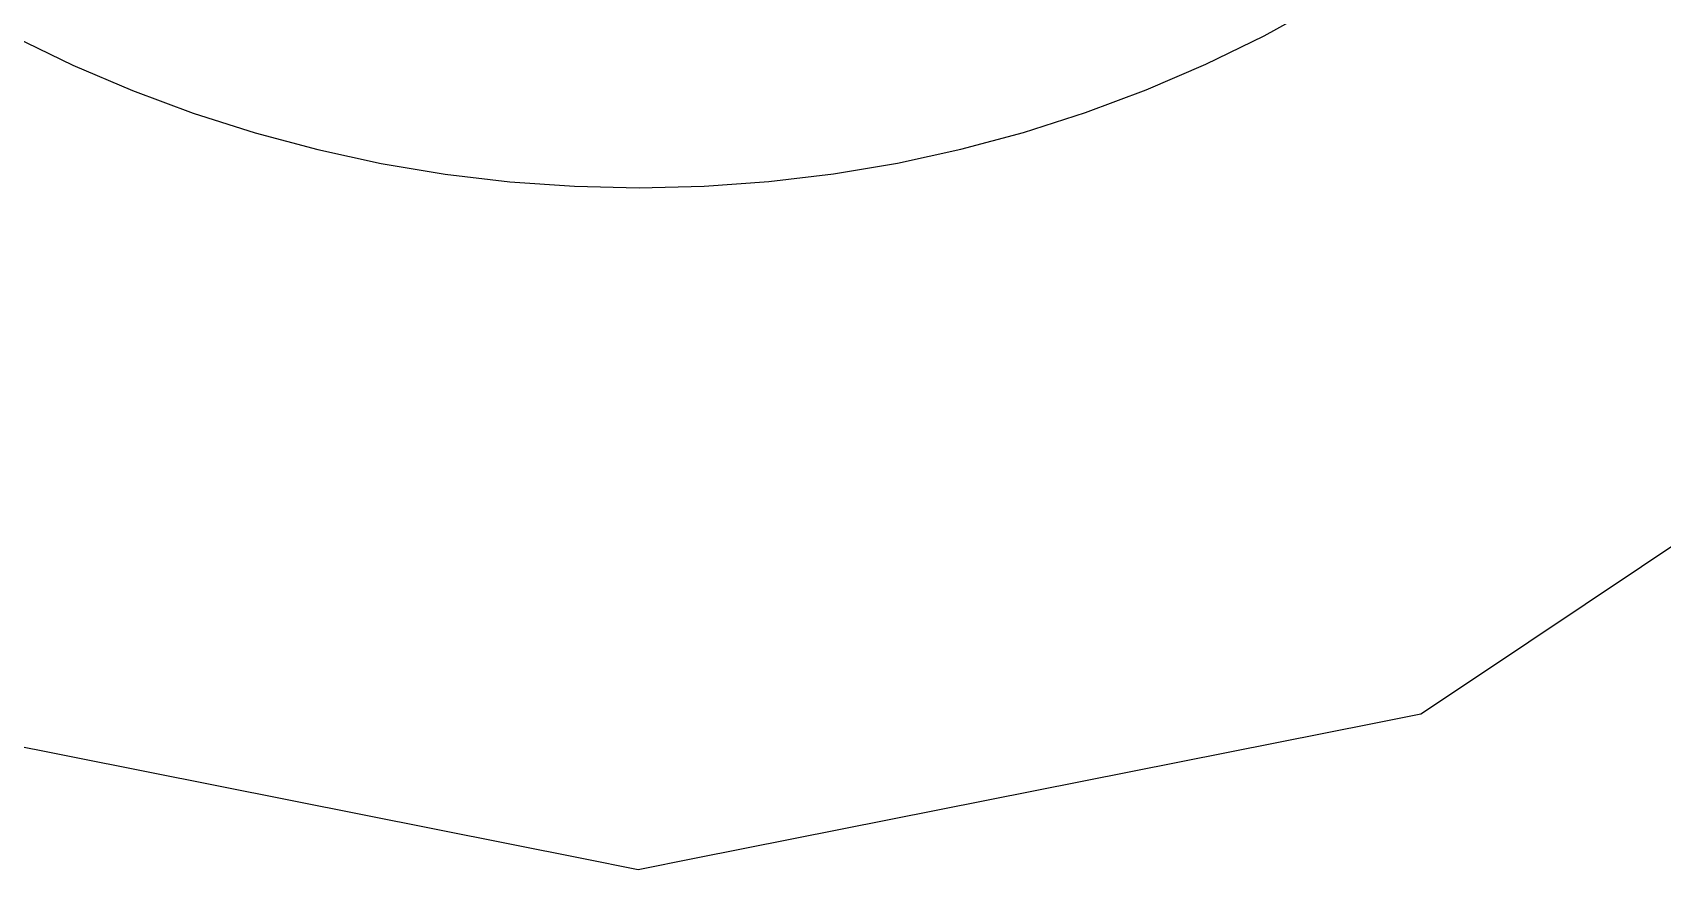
# Model space of a CAD drawing. Header units: millimetres. Extents: x 21 to 5427, y 20 to 4028.
# Drawn here: x 1450.94 to 1462.89, y 1663.29 to 1669.43 of the extents above; entities that cross this region are included whole.
import ezdxf

# ---------------------------------------------------------------- set-up
doc = ezdxf.new("R2010")
doc.units = ezdxf.units.MM

msp = doc.modelspace()

# ---------------------------------------------------------------- linework, layer by layer
for p, q in [((1459.973, 1669.409), (1460.39, 1669.638)), ((1450.808, 1669.402), (1451.236, 1669.194)), ((1459.545, 1669.201), (1459.973, 1669.409)), ((1451.236, 1669.194), (1451.674, 1669.007)), ((1459.107, 1669.013), (1459.545, 1669.201)), ((1451.674, 1669.007), (1452.12, 1668.841)), ((1458.662, 1668.847), (1459.107, 1669.013)), ((1452.12, 1668.841), (1452.574, 1668.697)), ((1458.208, 1668.701), (1458.662, 1668.847)), ((1452.574, 1668.697), (1453.034, 1668.574)), ((1457.749, 1668.578), (1458.208, 1668.701)), ((1453.034, 1668.574), (1453.499, 1668.473)), ((1457.284, 1668.476), (1457.749, 1668.578)), ((1453.499, 1668.473), (1453.968, 1668.395)), ((1453.968, 1668.395), (1454.441, 1668.338)), ((1456.342, 1668.34), (1456.814, 1668.397)), ((1456.814, 1668.397), (1457.284, 1668.476)), ((1454.441, 1668.338), (1454.916, 1668.305)), ((1454.916, 1668.305), (1455.391, 1668.294)), ((1455.391, 1668.294), (1455.867, 1668.306)), ((1455.867, 1668.306), (1456.342, 1668.34)), ((1461.501, 1664.688), (1465.782, 1667.548)), ((1461.123, 1664.436), (1461.501, 1664.688)), ((1460.781, 1664.368), (1461.123, 1664.436)), ((1449.985, 1664.368), (1454.97, 1663.376)), ((1455.796, 1663.376), (1460.781, 1664.368)), ((1454.97, 1663.376), (1455.383, 1663.294)), ((1455.383, 1663.294), (1455.796, 1663.376))]:
    msp.add_line(p, q)

doc.saveas('drawing.dxf')
